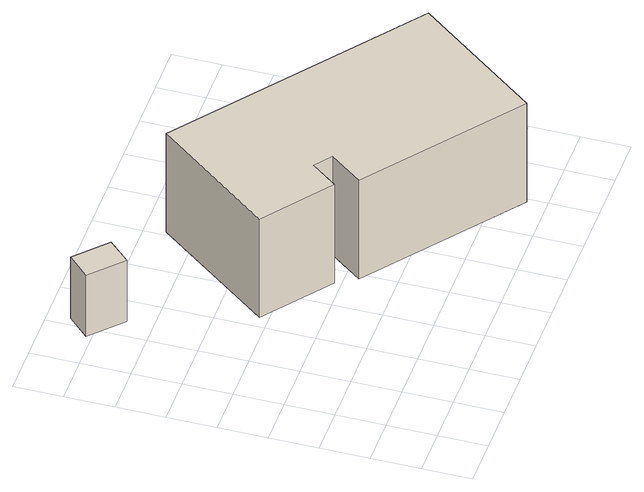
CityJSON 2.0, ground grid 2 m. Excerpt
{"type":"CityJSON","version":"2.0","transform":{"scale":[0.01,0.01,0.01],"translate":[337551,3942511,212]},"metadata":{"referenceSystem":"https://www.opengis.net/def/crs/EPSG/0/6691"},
"CityObjects":{
"building1":{"type":"Building","attributes":{"BuildingIDAttribute.prefecture":"14","BuildingIDAttribute.city":"14151","BuildingDetailAttribute.surveyYear":2015,"BuildingLandSlideRiskAttribute.description":"1","BuildingLandSlideRiskAttribute.areaType":"1"},"geometry":[{"type":"Solid","lod":"1","boundaries":[[[[0,1,2,3]],[[2,4,5,3]],[[1,6,4,2]],[[0,7,6,1]],[[3,5,7,0]],[[4,6,7,5]]]]}]},
"building2":{"type":"Building","attributes":{"usage":"451","measuredHeight":5.5,"storeysAboveGround":1,"BuildingIDAttribute.prefecture":"14","BuildingIDAttribute.city":"14151","BuildingDetailAttribute.totalFloorArea":66.59,"BuildingDetailAttribute.buildingFootprintArea":66.59,"BuildingDetailAttribute.buildingStructureType":"601","BuildingDetailAttribute.buildingStructureOrgType":"1","BuildingDetailAttribute.orgUsage":"200","BuildingDetailAttribute.surveyYear":2015,"BuildingLandSlideRiskAttribute.description":"1","BuildingLandSlideRiskAttribute.areaType":"1"},"geometry":[{"type":"Solid","lod":"1","boundaries":[[[[8,9,10,11,12,13,14,15]],[[14,16,17,15]],[[13,18,16,14]],[[12,19,18,13]],[[11,20,19,12]],[[10,21,20,11]],[[9,22,21,10]],[[8,23,22,9]],[[15,17,23,8]],[[16,18,19,20,21,22,23,17]]]]}]}
},
"vertices":[
[102,1470,202],[230,1350,202],[147,1261,202],[18,1382,202],[147,1261,502],[18,1382,502],[230,1350,502],[102,1470,502],
[775,549,78],[878,684,78],[810,737,78],[727,629,78],[453,838,78],[820,1318,78],[1774,587,78],[1386,81,78],[1774,587,562],[1386,81,562],[820,1318,562],[453,838,562],[727,629,562],[810,737,562],[878,684,562],[775,549,562]
]}
